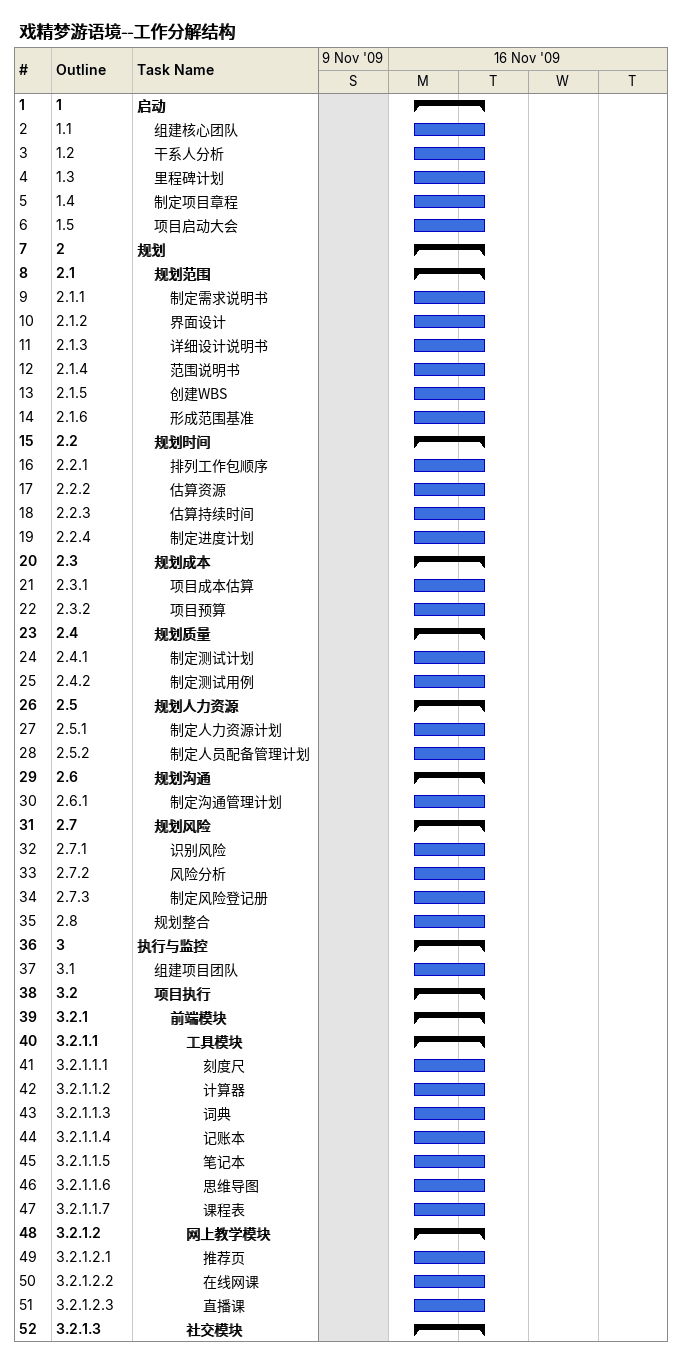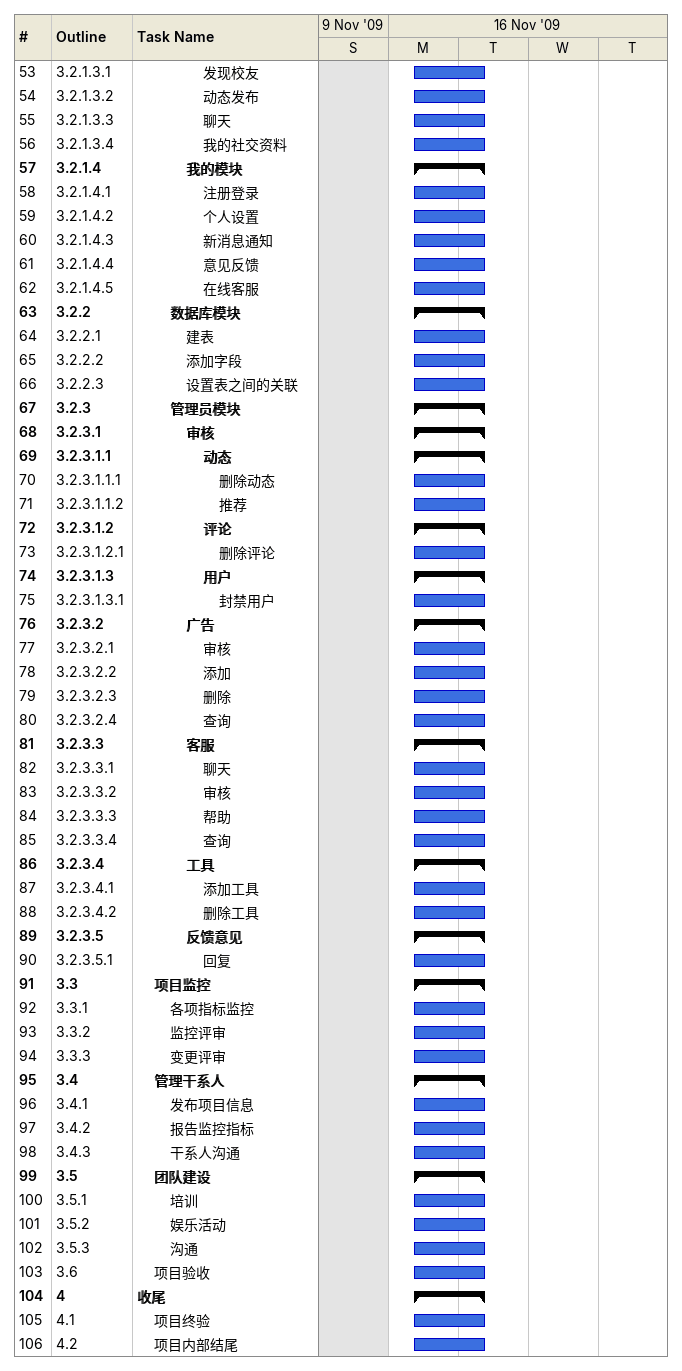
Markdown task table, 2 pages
戏精梦游语境--工作分解结构

| ID | WBS | Task | Start | Finish |
|---|---|---|---|---|
| 1 | 1 | **启动** | 2009-11-16 | 2009-11-17 |
| 2 | 1.1 | 组建核心团队 | 2009-11-16 | 2009-11-17 |
| 3 | 1.2 | 干系人分析 | 2009-11-16 | 2009-11-17 |
| 4 | 1.3 | 里程碑计划 | 2009-11-16 | 2009-11-17 |
| 5 | 1.4 | 制定项目章程 | 2009-11-16 | 2009-11-17 |
| 6 | 1.5 | 项目启动大会 | 2009-11-16 | 2009-11-17 |
| 7 | 2 | **规划** | 2009-11-16 | 2009-11-17 |
| 8 | 2.1 | **规划范围** | 2009-11-16 | 2009-11-17 |
| 9 | 2.1.1 | 制定需求说明书 | 2009-11-16 | 2009-11-17 |
| 10 | 2.1.2 | 界面设计 | 2009-11-16 | 2009-11-17 |
| 11 | 2.1.3 | 详细设计说明书 | 2009-11-16 | 2009-11-17 |
| 12 | 2.1.4 | 范围说明书 | 2009-11-16 | 2009-11-17 |
| 13 | 2.1.5 | 创建WBS | 2009-11-16 | 2009-11-17 |
| 14 | 2.1.6 | 形成范围基准 | 2009-11-16 | 2009-11-17 |
| 15 | 2.2 | **规划时间** | 2009-11-16 | 2009-11-17 |
| 16 | 2.2.1 | 排列工作包顺序 | 2009-11-16 | 2009-11-17 |
| 17 | 2.2.2 | 估算资源 | 2009-11-16 | 2009-11-17 |
| 18 | 2.2.3 | 估算持续时间 | 2009-11-16 | 2009-11-17 |
| 19 | 2.2.4 | 制定进度计划 | 2009-11-16 | 2009-11-17 |
| 20 | 2.3 | **规划成本** | 2009-11-16 | 2009-11-17 |
| 21 | 2.3.1 | 项目成本估算 | 2009-11-16 | 2009-11-17 |
| 22 | 2.3.2 | 项目预算 | 2009-11-16 | 2009-11-17 |
| 23 | 2.4 | **规划质量** | 2009-11-16 | 2009-11-17 |
| 24 | 2.4.1 | 制定测试计划 | 2009-11-16 | 2009-11-17 |
| 25 | 2.4.2 | 制定测试用例 | 2009-11-16 | 2009-11-17 |
| 26 | 2.5 | **规划人力资源** | 2009-11-16 | 2009-11-17 |
| 27 | 2.5.1 | 制定人力资源计划 | 2009-11-16 | 2009-11-17 |
| 28 | 2.5.2 | 制定人员配备管理计划 | 2009-11-16 | 2009-11-17 |
| 29 | 2.6 | **规划沟通** | 2009-11-16 | 2009-11-17 |
| 30 | 2.6.1 | 制定沟通管理计划 | 2009-11-16 | 2009-11-17 |
| 31 | 2.7 | **规划风险** | 2009-11-16 | 2009-11-17 |
| 32 | 2.7.1 | 识别风险 | 2009-11-16 | 2009-11-17 |
| 33 | 2.7.2 | 风险分析 | 2009-11-16 | 2009-11-17 |
| 34 | 2.7.3 | 制定风险登记册 | 2009-11-16 | 2009-11-17 |
| 35 | 2.8 | 规划整合 | 2009-11-16 | 2009-11-17 |
| 36 | 3 | **执行与监控** | 2009-11-16 | 2009-11-17 |
| 37 | 3.1 | 组建项目团队 | 2009-11-16 | 2009-11-17 |
| 38 | 3.2 | **项目执行** | 2009-11-16 | 2009-11-17 |
| 39 | 3.2.1 | **前端模块** | 2009-11-16 | 2009-11-17 |
| 40 | 3.2.1.1 | **工具模块** | 2009-11-16 | 2009-11-17 |
| 41 | 3.2.1.1.1 | 刻度尺 | 2009-11-16 | 2009-11-17 |
| 42 | 3.2.1.1.2 | 计算器 | 2009-11-16 | 2009-11-17 |
| 43 | 3.2.1.1.3 | 词典 | 2009-11-16 | 2009-11-17 |
| 44 | 3.2.1.1.4 | 记账本 | 2009-11-16 | 2009-11-17 |
| 45 | 3.2.1.1.5 | 笔记本 | 2009-11-16 | 2009-11-17 |
| 46 | 3.2.1.1.6 | 思维导图 | 2009-11-16 | 2009-11-17 |
| 47 | 3.2.1.1.7 | 课程表 | 2009-11-16 | 2009-11-17 |
| 48 | 3.2.1.2 | **网上教学模块** | 2009-11-16 | 2009-11-17 |
| 49 | 3.2.1.2.1 | 推荐页 | 2009-11-16 | 2009-11-17 |
| 50 | 3.2.1.2.2 | 在线网课 | 2009-11-16 | 2009-11-17 |
| 51 | 3.2.1.2.3 | 直播课 | 2009-11-16 | 2009-11-17 |
| 52 | 3.2.1.3 | **社交模块** | 2009-11-16 | 2009-11-17 |
| 53 | 3.2.1.3.1 | 发现校友 | 2009-11-16 | 2009-11-17 |
| 54 | 3.2.1.3.2 | 动态发布 | 2009-11-16 | 2009-11-17 |
| 55 | 3.2.1.3.3 | 聊天 | 2009-11-16 | 2009-11-17 |
| 56 | 3.2.1.3.4 | 我的社交资料 | 2009-11-16 | 2009-11-17 |
| 57 | 3.2.1.4 | **我的模块** | 2009-11-16 | 2009-11-17 |
| 58 | 3.2.1.4.1 | 注册登录 | 2009-11-16 | 2009-11-17 |
| 59 | 3.2.1.4.2 | 个人设置 | 2009-11-16 | 2009-11-17 |
| 60 | 3.2.1.4.3 | 新消息通知 | 2009-11-16 | 2009-11-17 |
| 61 | 3.2.1.4.4 | 意见反馈 | 2009-11-16 | 2009-11-17 |
| 62 | 3.2.1.4.5 | 在线客服 | 2009-11-16 | 2009-11-17 |
| 63 | 3.2.2 | **数据库模块** | 2009-11-16 | 2009-11-17 |
| 64 | 3.2.2.1 | 建表 | 2009-11-16 | 2009-11-17 |
| 65 | 3.2.2.2 | 添加字段 | 2009-11-16 | 2009-11-17 |
| 66 | 3.2.2.3 | 设置表之间的关联 | 2009-11-16 | 2009-11-17 |
| 67 | 3.2.3 | **管理员模块** | 2009-11-16 | 2009-11-17 |
| 68 | 3.2.3.1 | **审核** | 2009-11-16 | 2009-11-17 |
| 69 | 3.2.3.1.1 | **动态** | 2009-11-16 | 2009-11-17 |
| 70 | 3.2.3.1.1.1 | 删除动态 | 2009-11-16 | 2009-11-17 |
| 71 | 3.2.3.1.1.2 | 推荐 | 2009-11-16 | 2009-11-17 |
| 72 | 3.2.3.1.2 | **评论** | 2009-11-16 | 2009-11-17 |
| 73 | 3.2.3.1.2.1 | 删除评论 | 2009-11-16 | 2009-11-17 |
| 74 | 3.2.3.1.3 | **用户** | 2009-11-16 | 2009-11-17 |
| 75 | 3.2.3.1.3.1 | 封禁用户 | 2009-11-16 | 2009-11-17 |
| 76 | 3.2.3.2 | **广告** | 2009-11-16 | 2009-11-17 |
| 77 | 3.2.3.2.1 | 审核 | 2009-11-16 | 2009-11-17 |
| 78 | 3.2.3.2.2 | 添加 | 2009-11-16 | 2009-11-17 |
| 79 | 3.2.3.2.3 | 删除 | 2009-11-16 | 2009-11-17 |
| 80 | 3.2.3.2.4 | 查询 | 2009-11-16 | 2009-11-17 |
| 81 | 3.2.3.3 | **客服** | 2009-11-16 | 2009-11-17 |
| 82 | 3.2.3.3.1 | 聊天 | 2009-11-16 | 2009-11-17 |
| 83 | 3.2.3.3.2 | 审核 | 2009-11-16 | 2009-11-17 |
| 84 | 3.2.3.3.3 | 帮助 | 2009-11-16 | 2009-11-17 |
| 85 | 3.2.3.3.4 | 查询 | 2009-11-16 | 2009-11-17 |
| 86 | 3.2.3.4 | **工具** | 2009-11-16 | 2009-11-17 |
| 87 | 3.2.3.4.1 | 添加工具 | 2009-11-16 | 2009-11-17 |
| 88 | 3.2.3.4.2 | 删除工具 | 2009-11-16 | 2009-11-17 |
| 89 | 3.2.3.5 | **反馈意见** | 2009-11-16 | 2009-11-17 |
| 90 | 3.2.3.5.1 | 回复 | 2009-11-16 | 2009-11-17 |
| 91 | 3.3 | **项目监控** | 2009-11-16 | 2009-11-17 |
| 92 | 3.3.1 | 各项指标监控 | 2009-11-16 | 2009-11-17 |
| 93 | 3.3.2 | 监控评审 | 2009-11-16 | 2009-11-17 |
| 94 | 3.3.3 | 变更评审 | 2009-11-16 | 2009-11-17 |
| 95 | 3.4 | **管理干系人** | 2009-11-16 | 2009-11-17 |
| 96 | 3.4.1 | 发布项目信息 | 2009-11-16 | 2009-11-17 |
| 97 | 3.4.2 | 报告监控指标 | 2009-11-16 | 2009-11-17 |
| 98 | 3.4.3 | 干系人沟通 | 2009-11-16 | 2009-11-17 |
| 99 | 3.5 | **团队建设** | 2009-11-16 | 2009-11-17 |
| 100 | 3.5.1 | 培训 | 2009-11-16 | 2009-11-17 |
| 101 | 3.5.2 | 娱乐活动 | 2009-11-16 | 2009-11-17 |
| 102 | 3.5.3 | 沟通 | 2009-11-16 | 2009-11-17 |
| 103 | 3.6 | 项目验收 | 2009-11-16 | 2009-11-17 |
| 104 | 4 | **收尾** | 2009-11-16 | 2009-11-17 |
| 105 | 4.1 | 项目终验 | 2009-11-16 | 2009-11-17 |
| 106 | 4.2 | 项目内部结尾 | 2009-11-16 | 2009-11-17 |
